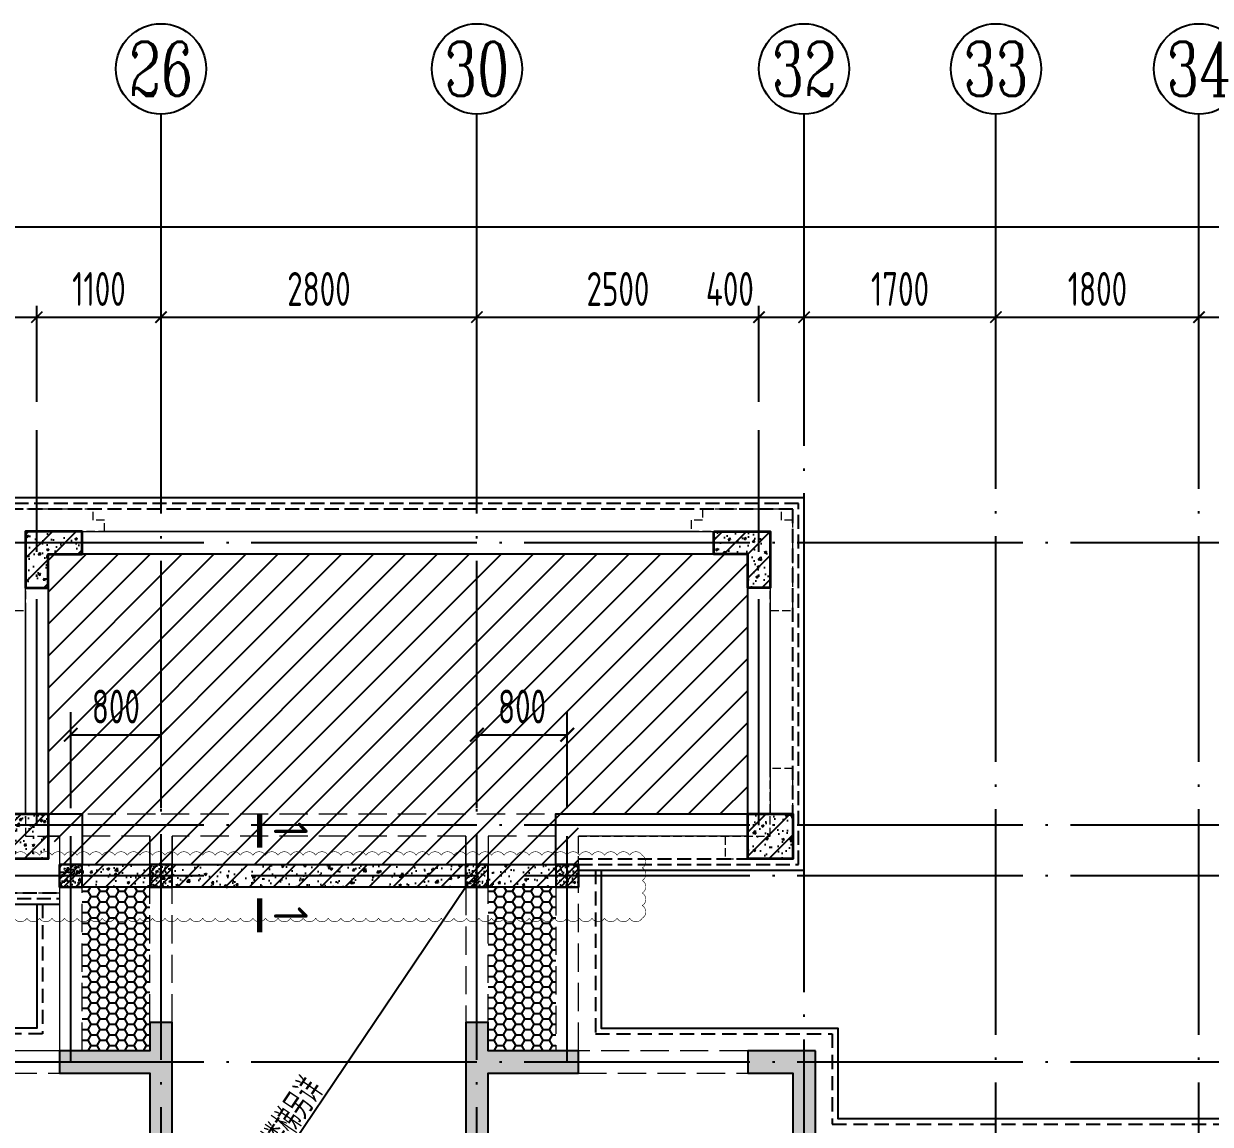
# Model space of a CAD drawing. Extents: x -461650 to 361314, y 245336 to 769729.
# Drawn here: x 22360 to 32877, y 649044 to 658795 of the extents above; entities that cross this region are included whole.
import ezdxf
from ezdxf.enums import TextEntityAlignment as Align

# ---------------------------------------------------------------- set-up
doc = ezdxf.new("R2010")
doc.units = 0
doc.header["$LTSCALE"] = 1000
for name, pattern in [('__DASH', [0.35, 0.25, -0.1]), ('DASH', [0.35, 0.25, -0.1]), ('DOTE', [2.42, 2, -0.2, 0.02, -0.2]), ('HIDDEN', [0.375, 0.25, -0.125])]:
    doc.linetypes.add(name, pattern=pattern)
doc.layers.get('0').update_dxf_attribs({"linetype": 'CONTINUOUS'})
doc.layers.get('DEFPOINTS').update_dxf_attribs({"linetype": 'CONTINUOUS'})
for name, color, linetype in [('A-AXIS', 1, 'CONTINUOUS'), ('A-DOTE', 10, 'DOTE'), ('AXIS_NUM', 7, 'CONTINUOUS'), ('HATCH', 8, 'CONTINUOUS'), ('ROOF', 183, 'CONTINUOUS'), ('S-B板填充', 251, 'CONTINUOUS'), ('S-B板边线', 2, 'CONTINUOUS'), ('S-B板配筋号', 7, 'CONTINUOUS'), ('S-L主梁线', 4, 'DASH'), ('S-Q墙填充', 252, 'CONTINUOUS'), ('S-Q墙实线', 6, 'CONTINUOUS'), ('S-Q墙标注', 3, 'CONTINUOUS'), ('S-Y一般标注', 3, 'CONTINUOUS'), ('S-Z柱填充', 252, 'CONTINUOUS'), ('S-Z柱实线', 6, 'CONTINUOUS'), ('S-构造柱', 212, 'CONTINUOUS'), ('THICK', 6, 'CONTINUOUS'), ('看线', 251, 'CONTINUOUS')]:
    doc.layers.add(name, color=color, linetype=linetype)
doc.layers.add('审图修改', color=2, linetype='CONTINUOUS', plot=False)
doc.layers.add('配箍校核', color=34, linetype='CONTINUOUS', plot=False)
doc.layers.add('平面-看线', color=45, linetype='CONTINUOUS', lineweight=15)
doc.styles.add('TSSD_Axis', font='complex.shx', dxfattribs={"width": 0.7, "bigfont": 'hztxt.shx'})
doc.styles.add('TSSD_DIMENSION', font='Tssdeng.shx', dxfattribs={"width": 0.7, "bigfont": 'tssdchn.shx'})
doc.styles.add('TSSD_Label', font='Tssdeng.shx', dxfattribs={"width": 0.7, "bigfont": 'hztxt.shx'})
doc.styles.add('TSSD_REIN', font='tssdeng.shx', dxfattribs={"width": 0.7, "height": 300, "bigfont": 'tssdchn.shx'})
doc.styles.add('结构文字', font='zstxt.shx', dxfattribs={"width": 0.7, "bigfont": 'zshz.shx'})
doc.dimstyles.new('STRUCK', dxfattribs={"dimtxt": 400, "dimasz": 121, "dimexe": 200, "dimexo": 150, "dimgap": 115, "dimtad": 1, "dimdec": 0, "dimdsep": 46, "dimtxsty": '结构文字', "dimblk": 'ARCHTICK', "dimcen": 400, "dimclrd": 3, "dimclre": 3, "dimclrt": 7, "dimadec": 0, "dimazin": 0, "dimtfac": 1, "dimtdec": 0, "dimtix": 1, "dimtmove": 2, "dimatfit": 3, "dimldrblk": '_DIMX', "dimfxl": 0, "dimtolj": 1, "dimtzin": 0, "dimarcsym": 0})
doc.dimstyles.new('TSSD_100_100', dxfattribs={"dimtxt": 300, "dimasz": 100, "dimexe": 100, "dimexo": 250, "dimgap": 100, "dimtad": 1, "dimdec": 0, "dimzin": 0, "dimdsep": 46, "dimtxsty": 'TSSD_DIMENSION', "dimblk": 'ARCHTICK', "dimcen": 0, "dimdle": 100, "dimclrt": 7, "dimadec": 0, "dimazin": 0, "dimtfac": 1, "dimtdec": 0, "dimtix": 1, "dimtmove": 2, "dimatfit": 3, "dimldrblk": 'ARCHTICK', "dimfxl": 0, "dimtolj": 1, "dimtzin": 0, "dimarcsym": 0})
pattern_1 = [(50, (46738.58, -83346.06), (215.17805, -18.82564), [22.5, -247.5]), (355, (46738.58, -83346.06), (-41.6254, 225.65764), [18, -198]), (100.4514, (46756.5, -83347.63), (173.55281, 206.83186), [19.12206, -210.34263]), (46.1842, (46738.58, -83286.06), (320.1723, -49.6557), [33.75, -371.25]), (96.6356, (46765.26, -83290.2), (280.3988, 292.23536), [28.6831, -315.5139]), (351.1842, (46738.58, -83286.06), (280.3986, 292.2356), [27, -297]), (21, (46768.58, -83301.06), (179.07212, -120.78567), [22.5, -247.5]), (326, (46768.58, -83301.06), (72.9946, 217.545), [18, -198]), (71.4514, (46783.5, -83311.13), (252.0668, 96.75915), [19.12206, -210.34263]), (37.5, (46738.58, -83346.06), (3.647957, 99.868156), [0, -195.6, 0, -201, 0, -198.75]), (7.5, (46738.58, -83346.06), (78.92086, 118.323514), [0, -114.6, 0, -191.1, 0, -75.75]), (327.5, (46671.68, -83346.06), (160.14673, -6.76646), [0, -75, 0, -234, 0, -310.5]), (317.5, (46641.68, -83346.06), (174.95585, 30.0315), [0, -97.5, 0, -155.4, 0, -220.5]), (45, (46738.58, -83346.06), (-106.06602, 106.06602), [])]

# ---------------------------------------------------------------- blocks, each defined once
blk = doc.blocks.new('ts_axno')
at = {"color": 0, "linetype": 'ByBlock', "lineweight": -2}
blk.add_circle((0, 0), 0.5, dxfattribs=at)
at = {"color": 0, "linetype": 'ByBlock', "lineweight": -2, "style": 'TSSD_Axis', "width": 0.7}
blk.add_attdef('A', text='', height=0.6, dxfattribs=at).set_placement((0, 0), align=Align.MIDDLE_CENTER)
blk = doc.blocks.new('_ArchTick')
at = {"color": 0, "linetype": 'ByBlock', "const_width": 0.15}
blk.add_lwpolyline([(-0.5, -0.5), (0.5, 0.5)], dxfattribs=at)
blk = doc.blocks.new('*D1636')
at = {"layer": 'DEFPOINTS', "color": 0}
for p in [(40700, 22100), (39600, 21100), (40700, 21100)]:
    blk.add_point(p, dxfattribs=at)
at = {"layer": 'S-Y一般标注', "color": 0, "lineweight": -2}
for p, q in [((39600, 21350), (39600, 22200)), ((40700, 21350), (40700, 22200)), ((39500, 22100), (40800, 22100))]:
    blk.add_line(p, q, dxfattribs=at)
at = {"layer": 'S-Y一般标注', "color": 0, "lineweight": -2, "xscale": 100, "yscale": 100, "zscale": 100, "rotation": 180}
blk.add_blockref('_ArchTick', (39600, 22100), dxfattribs=at)
at = {"layer": 'S-Y一般标注', "color": 0, "lineweight": -2, "xscale": 100, "yscale": 100, "zscale": 100}
blk.add_blockref('_ArchTick', (40700, 22100), dxfattribs=at)
at = {"layer": 'S-Y一般标注', "color": 7, "insert": (40150, 22350), "char_height": 300, "attachment_point": 5, "style": 'TSSD_DIMENSION'}
blk.add_mtext('\\A1;1100', dxfattribs=at)
blk = doc.blocks.new('*D1637')
at = {"layer": 'DEFPOINTS', "color": 0}
for p in [(43500, 22100), (40700, 21100), (43500, 21100)]:
    blk.add_point(p, dxfattribs=at)
at = {"layer": 'S-Y一般标注', "color": 0, "lineweight": -2}
for p, q in [((40700, 21350), (40700, 22200)), ((43500, 21350), (43500, 22200)), ((40600, 22100), (43600, 22100))]:
    blk.add_line(p, q, dxfattribs=at)
at = {"layer": 'S-Y一般标注', "color": 0, "lineweight": -2, "xscale": 100, "yscale": 100, "zscale": 100, "rotation": 180}
blk.add_blockref('_ArchTick', (40700, 22100), dxfattribs=at)
at = {"layer": 'S-Y一般标注', "color": 0, "lineweight": -2, "xscale": 100, "yscale": 100, "zscale": 100}
blk.add_blockref('_ArchTick', (43500, 22100), dxfattribs=at)
at = {"layer": 'S-Y一般标注', "color": 7, "insert": (42100, 22350), "char_height": 300, "attachment_point": 5, "style": 'TSSD_DIMENSION'}
blk.add_mtext('\\A1;2800', dxfattribs=at)
blk = doc.blocks.new('*D1638')
at = {"layer": 'DEFPOINTS', "color": 0}
for p in [(46400, 22100), (46000, 21100), (46400, 21100)]:
    blk.add_point(p, dxfattribs=at)
at = {"layer": 'S-Y一般标注', "color": 0, "lineweight": -2}
for p, q in [((46000, 21350), (46000, 22200)), ((46400, 21350), (46400, 22200)), ((45900, 22100), (46500, 22100))]:
    blk.add_line(p, q, dxfattribs=at)
at = {"layer": 'S-Y一般标注', "color": 0, "lineweight": -2, "xscale": 100, "yscale": 100, "zscale": 100, "rotation": 180}
blk.add_blockref('_ArchTick', (46000, 22100), dxfattribs=at)
at = {"layer": 'S-Y一般标注', "color": 0, "lineweight": -2, "xscale": 100, "yscale": 100, "zscale": 100}
blk.add_blockref('_ArchTick', (46400, 22100), dxfattribs=at)
at = {"layer": 'S-Y一般标注', "color": 7, "insert": (45742, 22350), "char_height": 300, "attachment_point": 5, "style": 'TSSD_DIMENSION'}
blk.add_mtext('\\A1;400', dxfattribs=at)
blk = doc.blocks.new('*D1639')
at = {"layer": 'DEFPOINTS', "color": 0}
for p in [(48100, 22100), (46400, 21100), (48100, 21100)]:
    blk.add_point(p, dxfattribs=at)
at = {"layer": 'S-Y一般标注', "color": 0, "lineweight": -2}
for p, q in [((46400, 21350), (46400, 22200)), ((48100, 21350), (48100, 22200)), ((46300, 22100), (48200, 22100))]:
    blk.add_line(p, q, dxfattribs=at)
at = {"layer": 'S-Y一般标注', "color": 0, "lineweight": -2, "xscale": 100, "yscale": 100, "zscale": 100, "rotation": 180}
blk.add_blockref('_ArchTick', (46400, 22100), dxfattribs=at)
at = {"layer": 'S-Y一般标注', "color": 0, "lineweight": -2, "xscale": 100, "yscale": 100, "zscale": 100}
blk.add_blockref('_ArchTick', (48100, 22100), dxfattribs=at)
at = {"layer": 'S-Y一般标注', "color": 7, "insert": (47250, 22350), "char_height": 300, "attachment_point": 5, "style": 'TSSD_DIMENSION'}
blk.add_mtext('\\A1;1700', dxfattribs=at)
blk = doc.blocks.new('*D1640')
at = {"layer": 'DEFPOINTS', "color": 0}
for p in [(49900, 22100), (48100, 21100), (49900, 21100)]:
    blk.add_point(p, dxfattribs=at)
at = {"layer": 'S-Y一般标注', "color": 0, "lineweight": -2}
for p, q in [((48100, 21350), (48100, 22200)), ((49900, 21350), (49900, 22200)), ((48000, 22100), (50000, 22100))]:
    blk.add_line(p, q, dxfattribs=at)
at = {"layer": 'S-Y一般标注', "color": 0, "lineweight": -2, "xscale": 100, "yscale": 100, "zscale": 100, "rotation": 180}
blk.add_blockref('_ArchTick', (48100, 22100), dxfattribs=at)
at = {"layer": 'S-Y一般标注', "color": 0, "lineweight": -2, "xscale": 100, "yscale": 100, "zscale": 100}
blk.add_blockref('_ArchTick', (49900, 22100), dxfattribs=at)
at = {"layer": 'S-Y一般标注', "color": 7, "insert": (49000, 22350), "char_height": 300, "attachment_point": 5, "style": 'TSSD_DIMENSION'}
blk.add_mtext('\\A1;1800', dxfattribs=at)
blk = doc.blocks.new('*D1641')
at = {"layer": 'DEFPOINTS', "color": 0}
for p in [(52800, 22100), (49900, 21100), (52800, 21100)]:
    blk.add_point(p, dxfattribs=at)
at = {"layer": 'S-Y一般标注', "color": 0, "lineweight": -2}
for p, q in [((49900, 21350), (49900, 22200)), ((52800, 21350), (52800, 22200)), ((49800, 22100), (52900, 22100))]:
    blk.add_line(p, q, dxfattribs=at)
at = {"layer": 'S-Y一般标注', "color": 0, "lineweight": -2, "xscale": 100, "yscale": 100, "zscale": 100, "rotation": 180}
blk.add_blockref('_ArchTick', (49900, 22100), dxfattribs=at)
at = {"layer": 'S-Y一般标注', "color": 0, "lineweight": -2, "xscale": 100, "yscale": 100, "zscale": 100}
blk.add_blockref('_ArchTick', (52800, 22100), dxfattribs=at)
at = {"layer": 'S-Y一般标注', "color": 7, "insert": (51350, 22350), "char_height": 300, "attachment_point": 5, "style": 'TSSD_DIMENSION'}
blk.add_mtext('\\A1;2900', dxfattribs=at)
blk = doc.blocks.new('*D1643')
at = {"layer": 'DEFPOINTS', "color": 0}
for p in [(54600, 22900), (4600, 21100), (54600, 21100)]:
    blk.add_point(p, dxfattribs=at)
at = {"layer": 'S-Y一般标注', "color": 0, "lineweight": -2}
for p, q in [((4600, 21350), (4600, 23000)), ((54600, 21350), (54600, 23000)), ((4500, 22900), (54700, 22900))]:
    blk.add_line(p, q, dxfattribs=at)
at = {"layer": 'S-Y一般标注', "color": 0, "lineweight": -2, "xscale": 100, "yscale": 100, "zscale": 100, "rotation": 180}
blk.add_blockref('_ArchTick', (4600, 22900), dxfattribs=at)
at = {"layer": 'S-Y一般标注', "color": 0, "lineweight": -2, "xscale": 100, "yscale": 100, "zscale": 100}
blk.add_blockref('_ArchTick', (54600, 22900), dxfattribs=at)
at = {"layer": 'S-Y一般标注', "color": 7, "insert": (29600, 23150), "char_height": 300, "attachment_point": 5, "style": 'TSSD_DIMENSION'}
blk.add_mtext('\\A1;50000', dxfattribs=at)
blk = doc.blocks.new('*D1658')
at = {"layer": 'DEFPOINTS', "color": 0}
for p in [(39600, 22100), (37800, 21100), (39600, 21100)]:
    blk.add_point(p, dxfattribs=at)
at = {"layer": 'S-Y一般标注', "color": 0, "lineweight": -2}
for p, q in [((37800, 21350), (37800, 22200)), ((39600, 21350), (39600, 22200)), ((37700, 22100), (39700, 22100))]:
    blk.add_line(p, q, dxfattribs=at)
at = {"layer": 'S-Y一般标注', "color": 0, "lineweight": -2, "xscale": 100, "yscale": 100, "zscale": 100, "rotation": 180}
blk.add_blockref('_ArchTick', (37800, 22100), dxfattribs=at)
at = {"layer": 'S-Y一般标注', "color": 0, "lineweight": -2, "xscale": 100, "yscale": 100, "zscale": 100}
blk.add_blockref('_ArchTick', (39600, 22100), dxfattribs=at)
at = {"layer": 'S-Y一般标注', "color": 7, "insert": (38700, 22350), "char_height": 300, "attachment_point": 5, "style": 'TSSD_DIMENSION'}
blk.add_mtext('\\A1;1800', dxfattribs=at)
blk = doc.blocks.new('*D1659')
at = {"layer": 'DEFPOINTS', "color": 0}
for p in [(46000, 22100), (43500, 21100), (46000, 21100)]:
    blk.add_point(p, dxfattribs=at)
at = {"layer": 'S-Y一般标注', "color": 0, "lineweight": -2}
for p, q in [((43500, 21350), (43500, 22200)), ((46000, 21350), (46000, 22200)), ((43400, 22100), (46100, 22100))]:
    blk.add_line(p, q, dxfattribs=at)
at = {"layer": 'S-Y一般标注', "color": 0, "lineweight": -2, "xscale": 100, "yscale": 100, "zscale": 100, "rotation": 180}
blk.add_blockref('_ArchTick', (43500, 22100), dxfattribs=at)
at = {"layer": 'S-Y一般标注', "color": 0, "lineweight": -2, "xscale": 100, "yscale": 100, "zscale": 100}
blk.add_blockref('_ArchTick', (46000, 22100), dxfattribs=at)
at = {"layer": 'S-Y一般标注', "color": 7, "insert": (44750, 22350), "char_height": 300, "attachment_point": 5, "style": 'TSSD_DIMENSION'}
blk.add_mtext('\\A1;2500', dxfattribs=at)
blk = doc.blocks.new('20210729.03492876')
at = {"layer": 'ROOF', "ltscale": 0.8}
for points in [[(40100, 13200), (42100, 13200), (42100, 16500), (34900, 16500), (34900, 12900), (35500, 12900)], [(39900, 13250), (39900, 13700), (41600, 13700), (41600, 16000), (35400, 16000), (35400, 13700), (35700, 13700), (35700, 13250)]]:
    blk.add_lwpolyline(points, dxfattribs=at)
at = {"layer": 'ROOF', "linetype": '__DASH', "ltscale": 0.5}
for points in [[(40100, 13250), (42050, 13250), (42050, 16450), (34950, 16450), (34950, 12950), (35500, 12950)], [(40100, 13300), (42000, 13300), (42000, 16400), (35000, 16400), (35000, 13000), (35500, 13000)]]:
    blk.add_lwpolyline(points, dxfattribs=at)
at = {"layer": '平面-看线', "linetype": 'DASH', "ltscale": 0.3}
for points in [[(40100, 13250), (40100, 13500), (41400, 13500), (41400, 13300), (42000, 13300), (42000, 14100), (41800, 14100), (41800, 15500), (42000, 15500), (42000, 16300), (41900, 16300), (41900, 16400), (41610, 16400), (41610, 16400), (41490, 16400), (41490, 16400), (41200, 16400), (41200, 16300), (41100, 16300), (41100, 16200), (35900, 16200), (35900, 16300), (35800, 16300), (35800, 16400), (35510, 16400), (35510, 16400), (35390, 16400), (35390, 16400), (35100, 16400)], [(35000, 15500), (35200, 15500), (35200, 13700), (35000, 13700)], [(35000, 13000), (35500, 13000)], [(40100, 13250), (40100, 13500), (41800, 13500), (41800, 16200), (35200, 16200), (35200, 13500), (35500, 13500), (35500, 13250)]]:
    blk.add_lwpolyline(points, dxfattribs=at)
at = {"layer": '看线', "color": 201, "linetype": 'HIDDEN', "ltscale": 0.5}
for points in [[(40250, 13200), (40250, 11750), (42350, 11750), (42350, 10950), (48750, 10950), (48750, 9950), (50550, 9950), (50550, 1550), (47600, 1550)], [(35350, 12900), (35350, 11750), (33250, 11750), (33250, 10950), (26850, 10950), (26850, 10950), (25300, 10950)]]:
    blk.add_lwpolyline(points, dxfattribs=at)
at = {"layer": '看线', "color": 201}
for points in [[(40300, 13200), (40300, 11800), (42400, 11800), (42400, 11000), (48800, 11000), (48800, 10000), (50600, 10000), (50600, 1500), (47750, 1500)], [(35300, 12900), (35300, 11800), (33200, 11800), (33200, 11000), (26800, 11000), (26800, 11000), (25300, 11000)]]:
    blk.add_lwpolyline(points, dxfattribs=at)
blk = doc.blocks.new('20210807.15313138')
at = {"layer": 'S-Q墙填充'}
h = blk.add_hatch(color=252, dxfattribs=at)
h.dxf.hatch_style = 1
h.paths.add_polyline_path([(97216, 67840), (97216, 68190), (97016, 68190), (97016, 67940), (96216, 67940), (96216, 67740), (97016, 67740), (97016, 66540), (97216, 66540)])
h = blk.add_hatch(color=252, dxfattribs=at)
h.dxf.hatch_style = 1
h.paths.add_polyline_path([(99816, 67840), (99816, 66540), (100016, 66540), (100016, 67740), (100815, 67740), (100815, 67940), (100016, 67940), (100016, 68190), (99816, 68190)])
h = blk.add_hatch(color=252, dxfattribs=at)
h.dxf.hatch_style = 1
h.paths.add_polyline_path([(102916, 67940), (102316, 67940), (102316, 67740), (102716, 67740), (102716, 66940), (102916, 66940)])
at = {"layer": 'S-Z柱填充'}
h = blk.add_hatch(dxfattribs=at)
h.set_pattern_fill('ARMORED', color=256, scale=30, style=0)
h.set_pattern_definition(pattern_1)
h.paths.add_polyline_path([(96416, 72540), (95916, 72540), (95916, 72040), (96116, 72040), (96116, 72340), (96416, 72340)])
h = blk.add_hatch(dxfattribs=at)
h.set_pattern_fill('ARMORED', color=256, scale=30, style=0)
h.set_pattern_definition(pattern_1)
h.paths.add_polyline_path([(102016, 72540), (102516, 72540), (102516, 72040), (102316, 72040), (102316, 72340), (102016, 72340)])
h = blk.add_hatch(dxfattribs=at)
h.set_pattern_fill('ARMORED', color=256, scale=30, style=0)
h.set_pattern_definition([(50, (-309692.94, 38050.78), (215.178055, -18.82564), [22.5, -247.5]), (355, (-309692.94, 38050.78), (-41.6254, 225.65764), [18, -198]), (100.4514, (-309675.01, 38049.21), (173.55281, 206.83186), [19.12206, -210.34263]), (46.1842, (-309692.94, 38110.78), (320.17231, -49.6557), [33.75, -371.25]), (96.6356, (-309666.26, 38106.64), (280.3988, 292.23536), [28.68309, -315.5139]), (351.1842, (-309692.94, 38110.78), (280.39858, 292.23558), [27, -297]), (21, (-309662.94, 38095.78), (179.072116, -120.78567), [22.5, -247.5]), (326, (-309662.94, 38095.78), (72.9946, 217.54501), [18, -198]), (71.4514, (-309648.02, 38085.71), (252.06679, 96.75915), [19.12206, -210.34263]), (37.5, (-309692.945, 38050.78), (3.647957, 99.868156), [0, -195.6, 0, -201, 0, -198.75]), (7.5, (-309692.94, 38050.78), (78.92086, 118.323514), [0, -114.6, 0, -191.1, 0, -75.75]), (327.5, (-309759.845, 38050.78), (160.146731, -6.766462), [0, -75, 0, -234, 0, -310.5]), (317.5, (-309789.84, 38050.78), (174.95585, 30.031495), [0, -97.5, 0, -155.4, 0, -220.5]), (45, (-309692.94, 38050.78), (-106.066017, 106.066017), [])])
h.paths.add_polyline_path([(95716, 70040), (96116, 70040), (96116, 69640), (95716, 69640)])
h = blk.add_hatch(dxfattribs=at)
h.set_pattern_fill('ARMORED', color=256, scale=30, style=0)
h.set_pattern_definition([(50, (-310092.94, 38050.78), (215.178055, -18.82564), [22.5, -247.5]), (355, (-310092.94, 38050.78), (-41.6254, 225.65764), [18, -198]), (100.4514, (-310075.01, 38049.2), (173.55281, 206.83186), [19.12206, -210.34263]), (46.1842, (-310092.94, 38110.78), (320.17231, -49.6557), [33.75, -371.25]), (96.6356, (-310066.26, 38106.64), (280.3988, 292.23536), [28.68309, -315.5139]), (351.1842, (-310092.94, 38110.78), (280.39858, 292.23558), [27, -297]), (21, (-310062.94, 38095.78), (179.072116, -120.78567), [22.5, -247.5]), (326, (-310062.94, 38095.78), (72.9946, 217.54501), [18, -198]), (71.4514, (-310048.02, 38085.71), (252.06679, 96.75915), [19.12206, -210.34263]), (37.5, (-310092.945, 38050.78), (3.647957, 99.868156), [0, -195.6, 0, -201, 0, -198.75]), (7.5, (-310092.94, 38050.78), (78.92086, 118.323514), [0, -114.6, 0, -191.1, 0, -75.75]), (327.5, (-310159.845, 38050.78), (160.146731, -6.766462), [0, -75, 0, -234, 0, -310.5]), (317.5, (-310189.84, 38050.78), (174.95585, 30.031495), [0, -97.5, 0, -155.4, 0, -220.5]), (45, (-310092.94, 38050.78), (-106.066017, 106.066017), [])])
h.paths.add_polyline_path([(102316, 70040), (102716, 70040), (102716, 69640), (102316, 69640)])
at = {"layer": 'S-L主梁线', "linetype": 'ByBlock', "lineweight": 18}
for p, q in [((96316, 72540), (102016, 72540)), ((95916, 70040), (95916, 72140)), ((102516, 72040), (102516, 70040)), ((96216, 69840), (96216, 67940)), ((102316, 69840), (100816, 69840)), ((96216, 69590), (96216, 69590)), ((96416, 69590), (97016, 69590)), ((97216, 69590), (99816, 69590)), ((100016, 69590), (100616, 69589)), ((96216, 67940), (94716, 67940))]:
    blk.add_line(p, q, dxfattribs=at)
at = {"layer": 'S-L主梁线', "linetype": 'DASH', "lineweight": 18}
for p, q in [((102016, 72340), (96316, 72340)), ((96116, 72140), (96116, 70040)), ((102316, 70040), (102316, 72040)), ((96116, 70040), (97116, 70040)), ((97116, 70040), (99916, 70040)), ((99916, 70040), (100716, 70040)), ((100716, 70040), (102316, 70040)), ((96216, 69840), (96116, 69840)), ((96416, 69490), (96416, 69840)), ((96416, 69840), (96416, 69590)), ((97016, 69840), (96416, 69840)), ((97016, 69840), (97016, 69590)), ((97016, 69590), (97016, 69840)), ((97216, 69590), (97216, 69840)), ((97216, 69840), (97216, 69590)), ((99816, 69840), (97216, 69840)), ((99816, 69840), (99816, 69590)), ((99816, 69590), (99816, 69840)), ((100016, 69840), (100016, 69590)), ((100016, 69840), (100016, 69590)), ((100616, 69840), (100016, 69840)), ((100616, 69840), (100616, 69589)), ((100616, 69589), (100616, 69840)), ((100816, 67940), (100816, 69840)), ((97016, 69390), (96416, 69390)), ((96416, 67940), (96416, 69390)), ((97016, 68190), (97016, 69390)), ((97216, 68190), (97216, 69390)), ((99816, 69390), (97216, 69390)), ((99816, 69390), (99816, 68190)), ((100616, 69389), (100016, 69390)), ((100016, 68190), (100016, 69390)), ((100616, 69389), (100616, 67940)), ((102316, 67940), (100816, 67940)), ((94716, 67740), (96216, 67740)), ((100815, 67740), (102316, 67740))]:
    blk.add_line(p, q, dxfattribs=at)
at = {"layer": 'S-Q墙实线'}
blk.add_lwpolyline([(97216, 67840), (97216, 68190), (97016, 68190), (97016, 67940), (96216, 67940), (96216, 67740), (97016, 67740), (97016, 66540), (97216, 66540), (97216, 67840)], dxfattribs=at)
for points in [[(99816, 67840), (99816, 66540), (100016, 66540), (100016, 67740), (100815, 67740), (100815, 67940), (100016, 67940), (100016, 68190), (99816, 68190)], [(102916, 67940), (102316, 67940), (102316, 67740), (102716, 67740), (102716, 66940), (102916, 66940)]]:
    blk.add_lwpolyline(points, close=True, dxfattribs=at)
at = {"layer": 'S-Z柱实线', "lineweight": 35}
for points in [[(96416, 72540), (95916, 72540), (95916, 72040), (96116, 72040), (96116, 72340), (96416, 72340), (96416, 72540)], [(102016, 72540), (102516, 72540), (102516, 72040), (102316, 72040), (102316, 72340), (102016, 72340), (102016, 72540)]]:
    blk.add_lwpolyline(points, dxfattribs=at)
for points in [[(95716, 70040), (96116, 70040), (96116, 69640), (95716, 69640)], [(102316, 70040), (102716, 70040), (102716, 69640), (102316, 69640)]]:
    blk.add_lwpolyline(points, close=True, dxfattribs=at)
blk = doc.blocks.new('20210730.02141516')
at = {"layer": 'S-构造柱'}
h = blk.add_hatch(dxfattribs=at)
h.set_pattern_fill('ARMORED', color=256, scale=15, angle=-90, style=0)
h.set_pattern_definition([(320, (-154189.41, 3278673.45), (-9.4128202, -107.5890274), [11.25, -123.75]), (265, (-154189.41, 3278673.45), (112.82882, 20.8127), [9, -99]), (10.4514, (-154190.19, 3278664.49), (103.4159313, -86.7764073), [9.5610285, -105.1713168]), (316.1842, (-154159.41, 3278673.45), (-24.827852, -160.0861573), [16.875, -185.625]), (6.6356, (-154161.48, 3278660.11), (146.117681, -140.199406), [14.341543, -157.75695]), (261.1842, (-154159.41, 3278673.45), (146.11779, -140.199292), [13.5, -148.5]), (291, (-154166.91, 3278658.45), (-60.3928336, -89.5360578), [11.25, -123.75]), (236, (-154166.91, 3278658.45), (108.7725068, -36.4972998), [9, -99]), (341.4514, (-154171.94, 3278650.99), (48.3795745, -126.0333943), [9.5610285, -105.1713168]), (307.5, (-154189.41, 3278673.454), (49.93407807, -1.8239783), [0, -97.8, 0, -100.5, 0, -99.375]), (277.5, (-154189.41, 3278673.454), (59.1617568, -39.4604306), [0, -57.3, 0, -95.55, 0, -37.875]), (237.5, (-154189.41, 3278706.904), (-3.38323076, -80.07336543), [0, -37.5, 0, -117, 0, -155.25]), (227.5, (-154189.41, 3278721.904), (15.0157473, -87.4779254), [0, -48.75, 0, -77.7, 0, -110.25]), (315, (-154189.41, 3278673.454), (53.0330086, 53.0330086), [])])
h.paths.add_polyline_path([(200, 200), (200, 0), (0, 0), (0, 200)])
blk.add_lwpolyline([(200, 200), (200, 0), (0, 0), (0, 200)], close=True, dxfattribs=at)
blk = doc.blocks.new('20210809.18285270')
at = {"layer": 'ROOF', "xscale": -1, "rotation": 4.61764226855621e-08}
for p in [(35500, 12550), (36300, 12550), (39100, 12550), (39900, 12550)]:
    blk.add_blockref('20210730.02141516', p, dxfattribs=at)
blk = doc.blocks.new('*D3018')
at = {"layer": 'DEFPOINTS', "color": 0}
for p in [(23577, 652495), (22777, 651695), (23577, 651695)]:
    blk.add_point(p, dxfattribs=at)
at = {"layer": 'S-Q墙标注', "color": 3, "lineweight": -2}
for p, q in [((22777, 651845), (22777, 652695)), ((23577, 651845), (23577, 652695)), ((22777, 652495), (23577, 652495))]:
    blk.add_line(p, q, dxfattribs=at)
at = {"layer": 'S-Q墙标注', "color": 3, "lineweight": -2, "xscale": 121, "yscale": 121, "zscale": 121, "rotation": 180}
blk.add_blockref('_ArchTick', (22777, 652495), dxfattribs=at)
at = {"layer": 'S-Q墙标注', "color": 3, "lineweight": -2, "xscale": 121, "yscale": 121, "zscale": 121}
blk.add_blockref('_ArchTick', (23577, 652495), dxfattribs=at)
at = {"layer": 'S-Q墙标注', "color": 7, "insert": (23177, 652745), "char_height": 300, "attachment_point": 5, "style": 'TSSD_REIN'}
blk.add_mtext('\\A1;800', dxfattribs=at)
blk = doc.blocks.new('_DIMX')
blk.add_line((-150, 0), (150, 0))
at = {"const_width": 50}
blk.add_lwpolyline([(-70, -70), (70, 70)], dxfattribs=at)
blk = doc.blocks.new('*D3019')
at = {"layer": 'DEFPOINTS', "color": 0}
for p in [(27177, 652495), (26377, 651695), (27177, 651695)]:
    blk.add_point(p, dxfattribs=at)
at = {"layer": 'S-Q墙标注', "color": 3, "lineweight": -2}
for p, q in [((26377, 651845), (26377, 652695)), ((27177, 651845), (27177, 652695)), ((26377, 652495), (27177, 652495))]:
    blk.add_line(p, q, dxfattribs=at)
at = {"layer": 'S-Q墙标注', "color": 3, "lineweight": -2, "xscale": 121, "yscale": 121, "zscale": 121, "rotation": 180}
blk.add_blockref('_ArchTick', (26377, 652495), dxfattribs=at)
at = {"layer": 'S-Q墙标注', "color": 3, "lineweight": -2, "xscale": 121, "yscale": 121, "zscale": 121}
blk.add_blockref('_ArchTick', (27177, 652495), dxfattribs=at)
at = {"layer": 'S-Q墙标注', "color": 7, "insert": (26777, 652745), "char_height": 300, "attachment_point": 5, "style": 'TSSD_REIN'}
blk.add_mtext('\\A1;800', dxfattribs=at)
blk = doc.blocks.new('20210726.16350016')
at = {"layer": 'A-AXIS'}
for p, q in [((40700, 21100), (40700, 23900)), ((43500, 21100), (43500, 23900)), ((46400, 21100), (46400, 23900)), ((48100, 21100), (48100, 23900)), ((49900, 21100), (49900, 23900))]:
    blk.add_line(p, q, dxfattribs=at)
at = {"layer": 'A-DOTE'}
for p, q in [((39600, 17600), (39600, 21100)), ((40700, 13100.3), (40700, 21100)), ((43500, 13100.3), (43500, 21100)), ((46000, 17600), (46000, 21100)), ((46400, 13700), (46400, 21100)), ((48100, 10900), (48100, 21100)), ((49900, 10900), (49900, 21100)), ((55600, 20100), (3600, 20100)), ((55600, 17600), (3600, 17600)), ((39900, 15500), (39900, 17600)), ((44300, 15500), (44300, 17600)), ((55600, 17150), (3600, 17150)), ((55600, 15500), (3600, 15500))]:
    blk.add_line(p, q, dxfattribs=at)
at = {"layer": 'A-AXIS'}
ref = blk.add_blockref('ts_axno', (40700, 24300), dxfattribs=dict(at, xscale=800, yscale=800, zscale=800))
ref.add_attrib('17', '26', dxfattribs={"layer": 'AXIS_NUM', "height": 480, "style": 'TSSD_Axis', "width": 0.7}).set_placement((40700, 24300), align=Align.MIDDLE_CENTER)
ref = blk.add_blockref('ts_axno', (43500, 24300), dxfattribs=dict(at, xscale=800, yscale=800, zscale=800))
ref.add_attrib('18', '30', dxfattribs={"layer": 'AXIS_NUM', "height": 480, "style": 'TSSD_Axis', "width": 0.7}).set_placement((43500, 24300), align=Align.MIDDLE_CENTER)
ref = blk.add_blockref('ts_axno', (46400, 24300), dxfattribs=dict(at, xscale=800, yscale=800, zscale=800))
ref.add_attrib('19', '32', dxfattribs={"layer": 'AXIS_NUM', "height": 480, "style": 'TSSD_Axis', "width": 0.7}).set_placement((46400, 24300), align=Align.MIDDLE_CENTER)
ref = blk.add_blockref('ts_axno', (48100, 24300), dxfattribs=dict(at, xscale=800, yscale=800, zscale=800))
ref.add_attrib('20', '33', dxfattribs={"layer": 'AXIS_NUM', "height": 480, "style": 'TSSD_Axis', "width": 0.7}).set_placement((48100, 24300), align=Align.MIDDLE_CENTER)
ref = blk.add_blockref('ts_axno', (49900, 24300), dxfattribs=dict(at, xscale=800, yscale=800, zscale=800))
ref.add_attrib('21', '34', dxfattribs={"layer": 'AXIS_NUM', "height": 480, "style": 'TSSD_Axis', "width": 0.7}).set_placement((49900, 24300), align=Align.MIDDLE_CENTER)
at = {"layer": 'S-Y一般标注'}
for base, p1, p2, picture, middle in [((54600, 22900), (4600, 21100), (54600, 21100), '*D1643', (29600, 23150)), ((39600, 22100), (37800, 21100), (39600, 21100), '*D1658', (38700, 22350)), ((40700, 22100), (39600, 21100), (40700, 21100), '*D1636', (40150, 22350)), ((43500, 22100), (40700, 21100), (43500, 21100), '*D1637', (42100, 22350)), ((46000, 22100), (43500, 21100), (46000, 21100), '*D1659', (44750, 22350)), ((48100, 22100), (46400, 21100), (48100, 21100), '*D1639', (47250, 22350)), ((49900, 22100), (48100, 21100), (49900, 21100), '*D1640', (49000, 22350)), ((52800, 22100), (49900, 21100), (52800, 21100), '*D1641', (51350, 22350))]:
    dim = blk.add_linear_dim(base=base, p1=p1, p2=p2, dimstyle='TSSD_100_100', dxfattribs=at)
    dim.commit()
    dim.dimension.update_dxf_attribs({"geometry": picture, "text_midpoint": middle})
dim = blk.add_linear_dim(base=(46400, 22100), p1=(46000, 21100), p2=(46400, 21100), dimstyle='TSSD_100_100', dxfattribs=at)
dim.commit()
dim.dimension.update_dxf_attribs({"geometry": '*D1638', "text_midpoint": (45741.9, 22350), "dimtype": 160})

msp = doc.modelspace()

# ---------------------------------------------------------------- hatches: boundary and pattern name
at = {"layer": 'HATCH'}
h = msp.add_hatch(dxfattribs=at)
h.set_pattern_fill('ARMORED', color=252, scale=30, style=0)
h.set_pattern_definition([(50, (150438.26, 365264.44), (215.17805, -18.82564), [22.5, -247.5]), (355, (150438.26, 365264.44), (-41.6254, 225.65764), [18, -198]), (100.4514, (150456.2, 365262.87), (173.55281, 206.83186), [19.12206, -210.34263]), (46.1842, (150438.26, 365324.44), (320.17231, -49.6557), [33.75, -371.25]), (96.6356, (150464.94, 365320.3), (280.3988, 292.23536), [28.6831, -315.5139]), (351.1842, (150438.26, 365324.44), (280.3986, 292.23558), [27, -297]), (21, (150468.26, 365309.44), (179.07212, -120.78567), [22.5, -247.5]), (326, (150468.26, 365309.44), (72.9946, 217.54501), [18, -198]), (71.4514, (150483.19, 365299.38), (252.06679, 96.75915), [19.12206, -210.34263]), (37.5, (150438.26, 365264.44), (3.647957, 99.868156), [0, -195.6, 0, -201, 0, -198.75]), (7.5, (150438.26, 365264.44), (78.92086, 118.323514), [0, -114.6, 0, -191.1, 0, -75.75]), (327.5, (150371.36, 365264.44), (160.14673, -6.766462), [0, -75, 0, -234, 0, -310.5]), (317.5, (150341.36, 365264.44), (174.95585, 30.031495), [0, -97.5, 0, -155.4, 0, -220.5]), (45, (150438.26, 365264.44), (-106.06602, 106.06602), [])])
h.paths.add_polyline_path([(22676.97, 651344.95), (27277.15, 651344.97), (27277.15, 651145.06), (22676.97, 651145.04)])
at = {"layer": 'S-B板填充'}
h = msp.add_hatch(dxfattribs=at)
h.set_pattern_fill('METAL', color=256, scale=50, style=0)
h.set_pattern_definition([(45, (85210.67, 499451.18), (-141.42136, 141.42136), [])])
edge = h.paths.add_edge_path()
edge.add_line((27276.73, 651344.98), (22676.95, 651345.05))
edge.add_line((22676.95, 651345.05), (22576.74, 651795.05))
edge.add_line((22576.74, 651795.05), (22576.74, 651795.05))
edge.add_line((22576.74, 651795.05), (22576.74, 654095.05))
edge.add_line((22576.74, 654095.05), (28776.72, 654095.05))
edge.add_line((28776.72, 654095.05), (28776.73, 651795.05))
edge.add_line((28776.73, 651795.05), (27276.71, 651795.08))
edge.add_line((27276.71, 651795.08), (27276.73, 651345.05))
at = {"layer": 'S-B板填充', "linetype": 'ByBlock'}
h = msp.add_hatch(dxfattribs=at)
h.set_pattern_fill('HONEY', color=252, scale=17.142857, style=0)
h.set_pattern_definition([(0, (78556.013, 467558.78), (81.642857, 47.136514), [54.42857, -108.857143]), (120, (78556.013, 467558.78), (-81.642847, 47.136531), [54.42857, -108.857143]), (60, (78556.013, 467558.78), (1e-05, 94.273045), [-108.857143, 54.42857])])
h.paths.add_polyline_path([(22877.25, 649695.18), (23477.39, 649695.18), (23477.25, 651145.15), (22877.25, 651145.15)])
h = msp.add_hatch(dxfattribs=at)
h.set_pattern_fill('HONEY', color=252, scale=17.142857, style=0)
h.set_pattern_definition([(0, (82155.823, 467558.916), (81.642857, 47.136514), [54.42857, -108.857143]), (120, (82155.823, 467558.916), (-81.642847, 47.136531), [54.42857, -108.857143]), (60, (82155.823, 467558.916), (1e-05, 94.273045), [-108.857143, 54.42857])])
h.paths.add_polyline_path([(26477.06, 649695.32), (27077.2, 649695.32), (27077.18, 651145.06), (26477, 651145.14)])

# ---------------------------------------------------------------- linework, layer by layer
at = {"layer": 'S-B板边线'}
msp.add_lwpolyline([(22676.97, 651344.95), (27277.15, 651344.97), (27277.15, 651145.06), (22676.97, 651145.04)], close=True, dxfattribs=at)
at = {"layer": 'S-B板配筋号', "color": 1}
msp.add_lwpolyline([(23677.18, 647293.56), (26276.69, 651143.29)], dxfattribs=at)
at = {"layer": 'THICK', "const_width": 50}
for points in [[(24451.34, 651495.81), (24451.34, 651795.81)], [(24451.34, 651045.21), (24451.34, 650745.21)]]:
    msp.add_lwpolyline(points, dxfattribs=at)
at = {"layer": '审图修改', "const_width": 5}
msp.add_lwpolyline([(22276.77, 651426.52, -0.57735027), (22388.07, 651426.52, -0.57735027), (22499.37, 651426.52, -0.57735027), (22610.67, 651426.52, -0.57735027), (22721.97, 651426.52, -0.57735027), (22833.27, 651426.52, -0.57735027), (22944.58, 651426.52, -0.57735027), (23055.88, 651426.52, -0.57735027), (23167.18, 651426.52, -0.57735027), (23278.48, 651426.52, -0.57735027), (23389.78, 651426.52, -0.57735027), (23501.08, 651426.52, -0.57735027), (23612.38, 651426.52, -0.57735027), (23723.68, 651426.52, -0.57735027), (23834.98, 651426.52, -0.57735027), (23946.28, 651426.52, -0.57735027), (24057.58, 651426.52, -0.57735027), (24168.88, 651426.52, -0.57735027), (24280.18, 651426.52, -0.57735027), (24391.49, 651426.52, -0.57735027), (24502.79, 651426.52, -0.57735027), (24614.09, 651426.52, -0.57735027), (24725.39, 651426.52, -0.57735027), (24836.69, 651426.52, -0.57735027), (24947.99, 651426.52, -0.57735027), (25059.29, 651426.52, -0.57735027), (25170.59, 651426.52, -0.57735027), (25281.89, 651426.52, -0.57735027), (25393.19, 651426.52, -0.57735027), (25504.49, 651426.52, -0.57735027), (25615.79, 651426.52, -0.57735027), (25727.1, 651426.52, -0.57735027), (25838.4, 651426.52, -0.57735027), (25949.7, 651426.52, -0.57735027), (26061, 651426.52, -0.57735027), (26172.3, 651426.52, -0.57735027), (26283.6, 651426.52, -0.57735027), (26394.9, 651426.52, -0.57735027), (26506.2, 651426.52, -0.57735027), (26617.5, 651426.52, -0.57735027), (26728.8, 651426.52, -0.57735027), (26840.1, 651426.52, -0.57735027), (26951.4, 651426.52, -0.57735027), (27062.7, 651426.52, -0.57735027), (27174.01, 651426.52, -0.57735027), (27285.31, 651426.52, -0.57735027), (27396.61, 651426.52, -0.57735027), (27507.91, 651426.52, -0.57735027), (27619.21, 651426.52, -0.57735027), (27730.51, 651426.52, -0.57735027), (27841.81, 651426.52, -0.57735027), (27841.81, 651315.22, -0.57735027), (27841.81, 651203.92, -0.57735027), (27841.81, 651092.62, -0.57735027), (27841.81, 650981.32, -0.57735027), (27841.81, 650870.02, -0.57735027), (27730.51, 650870.02, -0.57735027), (27619.21, 650870.02, -0.57735027), (27507.91, 650870.02, -0.57735027), (27396.61, 650870.02, -0.57735027), (27285.31, 650870.02, -0.57735027), (27174.01, 650870.02, -0.57735027), (27062.7, 650870.02, -0.57735027), (26951.4, 650870.02, -0.57735027), (26840.1, 650870.02, -0.57735027), (26728.8, 650870.02, -0.57735027), (26617.5, 650870.02, -0.57735027), (26506.2, 650870.02, -0.57735027), (26394.9, 650870.02, -0.57735027), (26283.6, 650870.02, -0.57735027), (26172.3, 650870.02, -0.57735027), (26061, 650870.02, -0.57735027), (25949.7, 650870.02, -0.57735027), (25838.4, 650870.02, -0.57735027), (25727.1, 650870.02, -0.57735027), (25615.79, 650870.02, -0.57735027), (25504.49, 650870.02, -0.57735027), (25393.19, 650870.02, -0.57735027), (25281.89, 650870.02, -0.57735027), (25170.59, 650870.02, -0.57735027), (25059.29, 650870.02, -0.57735027), (24947.99, 650870.02, -0.57735027), (24836.69, 650870.02, -0.57735027), (24725.39, 650870.02, -0.57735027), (24614.09, 650870.02, -0.57735027), (24502.79, 650870.02, -0.57735027), (24391.49, 650870.02, -0.57735027), (24280.18, 650870.02, -0.57735027), (24168.88, 650870.02, -0.57735027), (24057.58, 650870.02, -0.57735027), (23946.28, 650870.02, -0.57735027), (23834.98, 650870.02, -0.57735027), (23723.68, 650870.02, -0.57735027), (23612.38, 650870.02, -0.57735027), (23501.08, 650870.02, -0.57735027), (23389.78, 650870.02, -0.57735027), (23278.48, 650870.02, -0.57735027), (23167.18, 650870.02, -0.57735027), (23055.88, 650870.02, -0.57735027), (22944.58, 650870.02, -0.57735027), (22833.27, 650870.02, -0.57735027), (22721.97, 650870.02, -0.57735027), (22610.67, 650870.02, -0.57735027), (22499.37, 650870.02, -0.57735027), (22388.07, 650870.02, -0.57735027), (22276.77, 650870.02, -0.57735027)], format="xyb", dxfattribs=at)

# ---------------------------------------------------------------- block references
msp.add_blockref('20210729.03492876', (-12823.27, 638095.05))
at = {"layer": 'A-DOTE'}
msp.add_blockref('20210726.16350016', (-17123.27, 634095), dxfattribs=at)
at = {"layer": 'S-Q墙填充'}
msp.add_blockref('20210807.15313138', (-73538.91, 581755.5), dxfattribs=at)
at = {"layer": '配箍校核'}
msp.add_blockref('20210809.18285270', (-12623.29, 638595.21), dxfattribs=at)

# ---------------------------------------------------------------- texts
at = {"layer": 'S-B板配筋号', "color": 1, "style": 'TSSD_REIN', "width": 0.7}
msp.add_text('楼梯另详', height=250, rotation=55.970982, dxfattribs=at).set_placement((24666.87, 648799.69))
at = {"layer": 'THICK', "style": 'TSSD_Label'}
for p in [(24576.34, 651726.58), (24576.34, 650975.98)]:
    msp.add_text('1', height=300, rotation=270, dxfattribs=at).set_placement(p)

# ---------------------------------------------------------------- dimensions: what is measured, and where the dimension line sits
at = {"layer": 'S-Q墙标注'}
for base, p1, p2, picture, middle in [((23576.73, 652495.05), (22776.73, 651695.05), (23576.73, 651695.05), '*D3018', (23176.73, 652745.05)), ((27176.73, 652495.05), (26376.73, 651695.05), (27176.73, 651695.05), '*D3019', (26776.73, 652745.05))]:
    dim = msp.add_linear_dim(base=base, p1=p1, p2=p2, dimstyle='STRUCK', override={"dimtxt": 300, "dimgap": 100, "dimtxsty": 'TSSD_REIN'}, dxfattribs=at)
    dim.commit()
    dim.dimension.update_dxf_attribs({"geometry": picture, "text_midpoint": middle})

doc.saveas('drawing.dxf')
